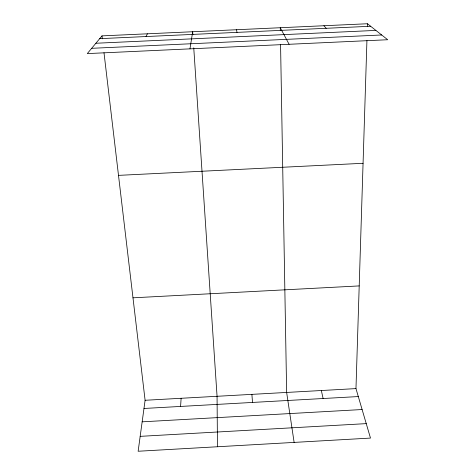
<?xml version="1.0" encoding="UTF-8"?>
<svg xmlns="http://www.w3.org/2000/svg" width="475" height="475" viewBox="0 0 475 475"><rect width="100%" height="100%" fill="white"/><g stroke="black" fill="none" stroke-linecap="round" stroke-linejoin="round"><path stroke-width="0.71" d="M103.995 52.725L145.101 400.277L138.136 451.25L370.488 438.081L355.971 388.603L366.932 40.595M367.365 26.677L367.46 23.75L102.006 35.88L87.293 53.598L387.707 39.734L367.46 23.75M180.589 406.434L181.118 398.282M189.97 48.86L192.678 31.736L192.874 34.669M146.027 36.545L147.393 33.808M140.173 436.353L366.249 423.629M145.101 400.277L355.971 388.603M143.984 408.47L358.304 396.56M142.156 421.83L362.11 409.533M132.988 297.819L359.207 285.914M118.501 175.37L363.066 163.293M99.691 38.665L370.642 26.262M95.879 43.255L375.891 30.406M91.675 48.319L381.68 34.978M323.914 25.739L326.2 28.298M289.097 44.288L280.268 27.734L280.321 30.667M321.343 390.521L323.113 398.513M236.526 29.735L237.007 32.377M294.126 442.409L286.645 392.445L280.565 44.579M102.006 35.88L102.351 38.813M251.887 394.369L252.522 402.438M193.752 47.85L217.063 396.293L217.455 446.755"/></g></svg>
